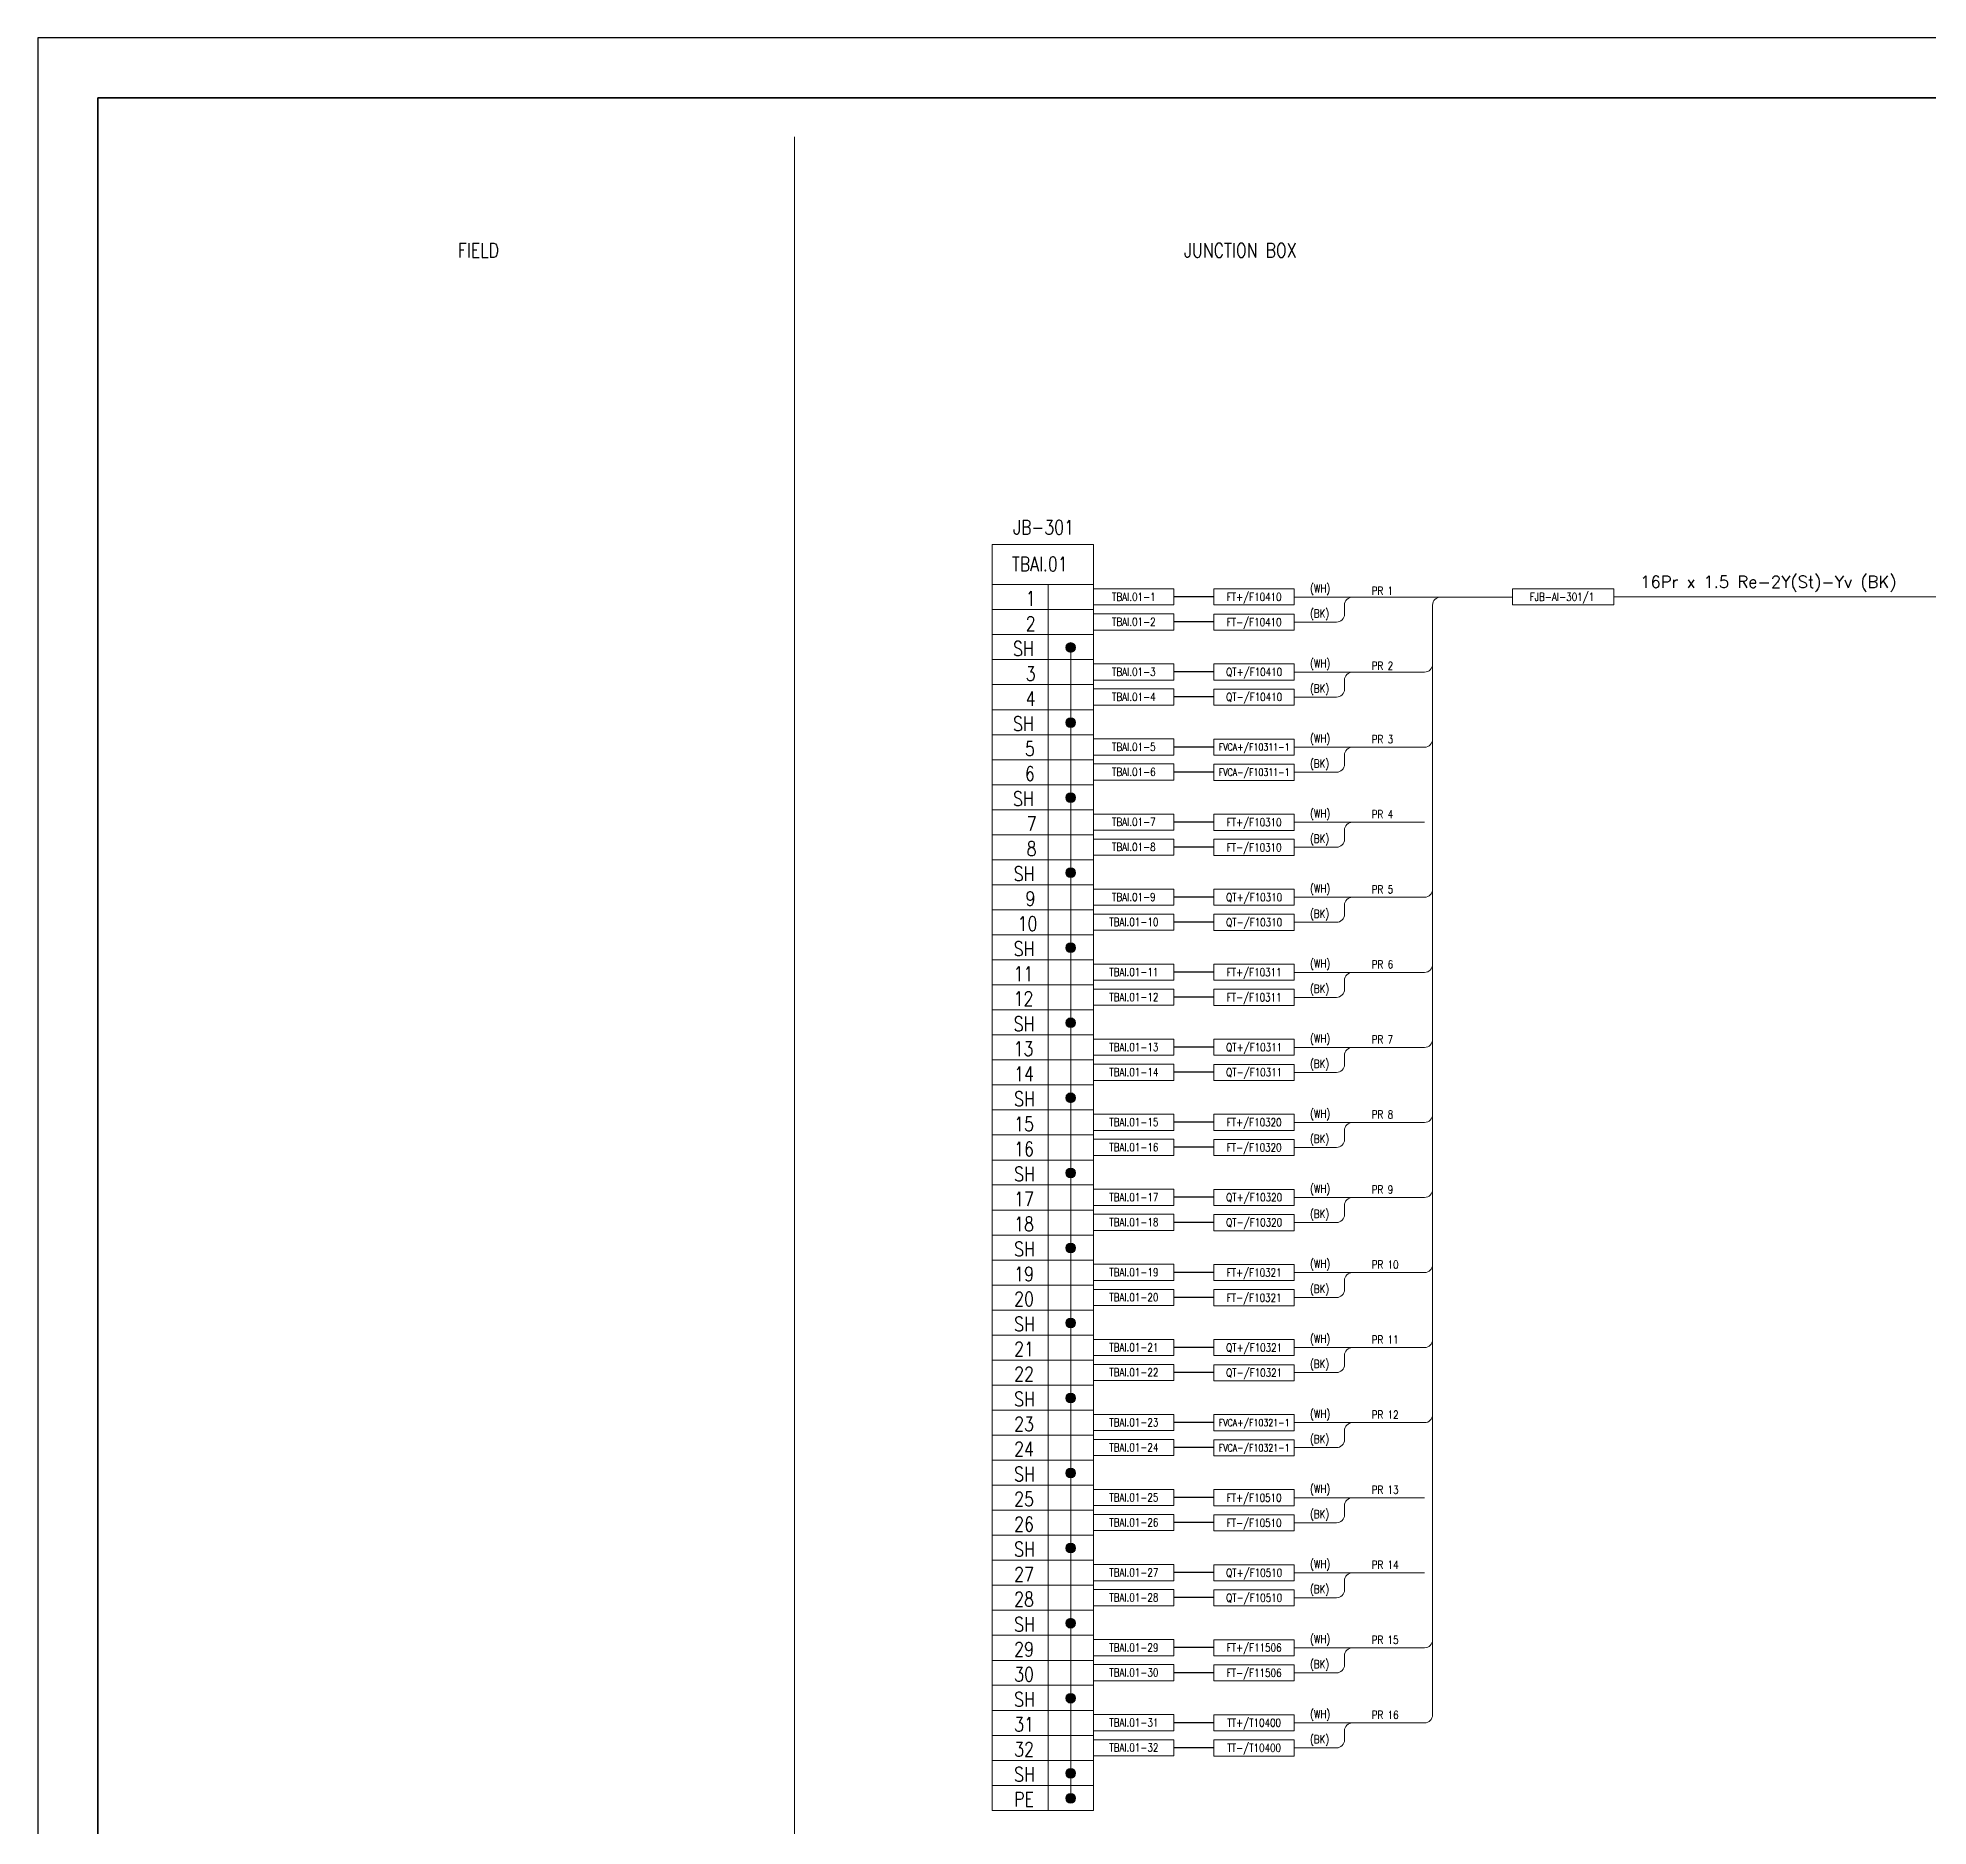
# Model space of a CAD drawing. Header units: millimetres. Extents: x -14942 to 24072, y -50285 to 2207.
# Drawn here: x 509.4 to 745.6, y -7342.3 to -7118.9 of the extents above; entities that cross this region are included whole.
import ezdxf
from ezdxf.enums import TextEntityAlignment as Align

# ---------------------------------------------------------------- set-up
doc = ezdxf.new("R2010")
doc.units = ezdxf.units.MM
doc.header["$MEASUREMENT"] = 0
doc.layers.get('0').update_dxf_attribs({"linetype": 'CONTINUOUS'})
for name, color, linetype in [('BEAM', 3, 'CONTINUOUS'), ('INSTRUMENT', 1, 'CONTINUOUS'), ('TEXT', 2, 'CONTINUOUS')]:
    doc.layers.add(name, color=color, linetype=linetype)
doc.styles.add('ROMANS', font='romans')

# ---------------------------------------------------------------- blocks, each defined once
blk = doc.blocks.new('FJB')
at = {"color": 7}
blk.add_lwpolyline([(0, 0), (0, 292.5), (-423, 292.5), (-423, 0)], close=True, dxfattribs=at)
blk.add_lwpolyline([(-415.5, 285), (-4.5, 285), (-4.5, 38.01), (-415.5, 38.01)], close=True)
at = {"color": 3}
blk.add_lwpolyline([(-4.5, 7.5), (-4.5, 285), (-415.5, 285), (-415.5, 7.5)], close=True, dxfattribs=at)

msp = doc.modelspace()

# ---------------------------------------------------------------- hatches: boundary and pattern name
at = {"layer": 'INSTRUMENT', "lineweight": 13}
for points in [[(639.05, -7195.06, 1), (637.84, -7195.06, 1)], [(639.05, -7204.44, 1), (637.84, -7204.44, 1)], [(639.05, -7213.81, 1), (637.84, -7213.81, 1)], [(639.05, -7223.19, 1), (637.84, -7223.19, 1)], [(639.05, -7232.56, 1), (637.84, -7232.56, 1)], [(639.05, -7241.94, 1), (637.84, -7241.94, 1)], [(639.05, -7251.31, 1), (637.84, -7251.31, 1)], [(639.05, -7260.69, 1), (637.84, -7260.69, 1)], [(639.05, -7270.06, 1), (637.84, -7270.06, 1)], [(639.05, -7279.44, 1), (637.84, -7279.44, 1)], [(639.05, -7288.81, 1), (637.84, -7288.81, 1)], [(639.05, -7298.19, 1), (637.84, -7298.19, 1)], [(639.05, -7307.56, 1), (637.84, -7307.56, 1)], [(639.05, -7316.94, 1), (637.84, -7316.94, 1)], [(639.05, -7326.31, 1), (637.84, -7326.31, 1)], [(639.05, -7326.31, 1), (637.84, -7326.31, 1)], [(639.05, -7335.69, 1), (637.84, -7335.69, 1)], [(639.05, -7335.69, 1), (637.84, -7335.69, 1)], [(639.05, -7338.81, 1), (637.84, -7338.81, 1)], [(639.05, -7338.81, 1), (637.84, -7338.81, 1)]]:
    msp.add_hatch(color=7, dxfattribs=at).paths.add_polyline_path(points)

# ---------------------------------------------------------------- linework, layer by layer
at = {"layer": 'BEAM', "color": 7, "lineweight": 13, "ltscale": 0.3}
msp.add_line((603.95, -7362.02), (603.95, -7131.27), dxfattribs=at)
at = {"layer": 'INSTRUMENT', "color": 7, "lineweight": 13}
for p, q in [((628.62, -7187.2), (641.32, -7187.2)), ((628.62, -7187.2), (628.62, -7340.33)), ((635.64, -7187.2), (635.64, -7321.58)), ((641.32, -7187.2), (641.32, -7340.33)), ((666.39, -7188.76), (679, -7188.76)), ((679, -7188.76), (693.63, -7188.76)), ((706.33, -7188.74), (782.89, -7188.74)), ((641.32, -7190.33), (628.62, -7190.33)), ((672.66, -7190.89), (672.66, -7189.76)), ((683.67, -7189.76), (683.67, -7319.01)), ((628.62, -7193.45), (641.32, -7193.45)), ((641.32, -7193.45), (628.62, -7193.45)), ((666.39, -7191.89), (671.66, -7191.89)), ((638.45, -7195.06), (638.45, -7318.45)), ((641.32, -7196.58), (628.62, -7196.58)), ((666.39, -7198.14), (682.67, -7198.14)), ((628.62, -7199.7), (641.32, -7199.7)), ((641.32, -7199.7), (628.62, -7199.7)), ((672.66, -7200.26), (672.66, -7199.14)), ((641.32, -7202.83), (628.62, -7202.83)), ((666.39, -7201.26), (671.66, -7201.26)), ((641.32, -7205.95), (628.62, -7205.95)), ((628.62, -7205.95), (641.32, -7205.95)), ((666.39, -7207.51), (682.67, -7207.51)), ((641.32, -7209.08), (628.62, -7209.08)), ((672.66, -7209.64), (672.66, -7208.51)), ((628.62, -7212.2), (641.32, -7212.2)), ((641.32, -7212.2), (628.62, -7212.2)), ((666.39, -7210.64), (671.66, -7210.64)), ((641.32, -7215.33), (628.62, -7215.33)), ((666.39, -7216.89), (682.67, -7216.89)), ((641.32, -7218.45), (628.62, -7218.45)), ((628.62, -7218.45), (641.32, -7218.45)), ((666.39, -7220.01), (671.66, -7220.01)), ((672.66, -7219.01), (672.66, -7217.89)), ((641.32, -7221.58), (628.62, -7221.58)), ((641.32, -7224.7), (628.62, -7224.7)), ((628.62, -7224.7), (641.32, -7224.7)), ((666.39, -7226.26), (682.67, -7226.26)), ((641.32, -7227.83), (628.62, -7227.83)), ((666.39, -7229.39), (671.66, -7229.39)), ((672.66, -7228.39), (672.66, -7227.26)), ((628.62, -7230.95), (641.32, -7230.95)), ((641.32, -7230.95), (628.62, -7230.95)), ((628.62, -7234.08), (641.32, -7234.08)), ((641.32, -7234.08), (628.62, -7234.08)), ((666.39, -7235.64), (682.67, -7235.64)), ((628.62, -7237.2), (641.32, -7237.2)), ((641.32, -7237.2), (628.62, -7237.2)), ((666.39, -7238.76), (671.66, -7238.76)), ((672.66, -7237.76), (672.66, -7236.64)), ((641.32, -7240.33), (628.62, -7240.33)), ((628.62, -7243.45), (641.32, -7243.45)), ((641.32, -7243.45), (628.62, -7243.45)), ((666.39, -7245.01), (682.67, -7245.01)), ((672.66, -7247.14), (672.66, -7246.01)), ((641.32, -7246.58), (628.62, -7246.58)), ((666.39, -7248.14), (671.66, -7248.14)), ((628.62, -7249.7), (641.32, -7249.7)), ((641.32, -7249.7), (628.62, -7249.7)), ((641.32, -7252.83), (628.62, -7252.83)), ((666.39, -7254.39), (682.67, -7254.39)), ((672.66, -7256.51), (672.66, -7255.39)), ((641.32, -7255.95), (628.62, -7255.95)), ((628.62, -7255.95), (641.32, -7255.95)), ((666.39, -7257.51), (671.66, -7257.51)), ((641.32, -7259.08), (628.62, -7259.08)), ((628.62, -7262.2), (641.32, -7262.2)), ((641.32, -7262.2), (628.62, -7262.2)), ((666.39, -7263.76), (682.67, -7263.76)), ((672.66, -7265.89), (672.66, -7264.76)), ((641.32, -7265.33), (628.62, -7265.33)), ((666.39, -7266.89), (671.66, -7266.89)), ((641.32, -7268.45), (628.62, -7268.45)), ((628.62, -7268.45), (641.32, -7268.45)), ((641.32, -7271.58), (628.62, -7271.58)), ((666.39, -7273.14), (682.67, -7273.14)), ((672.66, -7275.26), (672.66, -7274.14)), ((641.32, -7274.7), (628.62, -7274.7)), ((628.62, -7274.7), (641.32, -7274.7)), ((666.39, -7276.26), (671.66, -7276.26)), ((641.32, -7277.83), (628.62, -7277.83)), ((628.62, -7280.95), (641.32, -7280.95)), ((641.32, -7280.95), (628.62, -7280.95)), ((666.39, -7282.51), (682.67, -7282.51)), ((672.66, -7284.64), (672.66, -7283.51)), ((628.62, -7284.08), (641.32, -7284.08)), ((641.32, -7284.08), (628.62, -7284.08)), ((666.39, -7285.64), (671.66, -7285.64)), ((628.62, -7287.2), (641.32, -7287.2)), ((641.32, -7287.2), (628.62, -7287.2)), ((628.62, -7290.33), (641.32, -7290.33)), ((641.32, -7290.33), (628.62, -7290.33)), ((666.39, -7291.89), (682.67, -7291.89)), ((672.66, -7294.01), (672.66, -7292.89)), ((641.32, -7293.45), (628.62, -7293.45)), ((666.39, -7295.01), (671.66, -7295.01)), ((628.62, -7296.58), (641.32, -7296.58)), ((641.32, -7296.58), (628.62, -7296.58)), ((641.32, -7299.7), (628.62, -7299.7)), ((666.39, -7301.26), (682.67, -7301.26)), ((672.66, -7303.39), (672.66, -7302.26)), ((641.32, -7302.83), (628.62, -7302.83)), ((628.62, -7302.83), (641.32, -7302.83)), ((666.39, -7304.39), (671.66, -7304.39)), ((641.32, -7305.95), (628.62, -7305.95)), ((641.32, -7309.08), (628.62, -7309.08)), ((628.62, -7309.08), (641.32, -7309.08)), ((666.39, -7310.64), (682.67, -7310.64)), ((672.66, -7312.76), (672.66, -7311.64)), ((641.32, -7312.2), (628.62, -7312.2)), ((666.39, -7313.76), (671.66, -7313.76)), ((628.62, -7315.33), (641.32, -7315.33)), ((641.32, -7315.33), (628.62, -7315.33)), ((628.62, -7318.45), (641.32, -7318.45)), ((641.32, -7318.45), (628.62, -7318.45)), ((628.62, -7318.45), (641.32, -7318.45)), ((641.32, -7318.45), (628.62, -7318.45)), ((628.62, -7318.45), (641.32, -7318.45)), ((641.32, -7318.45), (628.62, -7318.45)), ((628.62, -7318.45), (641.32, -7318.45)), ((641.32, -7318.45), (628.62, -7318.45)), ((628.62, -7318.45), (641.32, -7318.45)), ((641.32, -7318.45), (628.62, -7318.45)), ((635.64, -7318.45), (635.64, -7330.95)), ((638.45, -7318.45), (638.45, -7329.44)), ((683.67, -7319.01), (683.67, -7328.39)), ((641.32, -7321.58), (628.62, -7321.58)), ((666.39, -7320.01), (682.67, -7320.01)), ((672.66, -7322.14), (672.66, -7321.01)), ((666.39, -7323.14), (671.66, -7323.14)), ((628.62, -7324.7), (641.32, -7324.7)), ((641.32, -7324.7), (628.62, -7324.7)), ((641.32, -7327.83), (628.62, -7327.83)), ((628.62, -7327.83), (641.32, -7327.83)), ((641.32, -7327.83), (628.62, -7327.83)), ((628.62, -7327.83), (641.32, -7327.83)), ((641.32, -7327.83), (628.62, -7327.83)), ((628.62, -7327.83), (641.32, -7327.83)), ((641.32, -7327.83), (628.62, -7327.83)), ((628.62, -7327.83), (641.32, -7327.83)), ((641.32, -7327.83), (628.62, -7327.83)), ((628.62, -7327.83), (641.32, -7327.83)), ((641.32, -7327.83), (628.62, -7327.83)), ((635.64, -7327.83), (635.64, -7340.33)), ((638.45, -7327.83), (638.45, -7338.81)), ((628.62, -7330.95), (641.32, -7330.95)), ((641.32, -7330.95), (628.62, -7330.95)), ((641.32, -7330.95), (628.62, -7330.95)), ((666.39, -7329.39), (682.67, -7329.39)), ((672.66, -7331.51), (672.66, -7330.39)), ((666.39, -7332.51), (671.66, -7332.51)), ((628.62, -7334.08), (641.32, -7334.08)), ((641.32, -7334.08), (628.62, -7334.08)), ((641.32, -7337.2), (628.62, -7337.2)), ((628.62, -7340.33), (641.32, -7340.33)), ((641.32, -7340.33), (628.62, -7340.33))]:
    msp.add_line(p, q, dxfattribs=at)
at = {"layer": 'INSTRUMENT', "color": 7}
for p, q in [((656.35, -7188.74), (651.35, -7188.74)), ((656.35, -7191.87), (651.35, -7191.87)), ((656.35, -7198.12), (651.35, -7198.12)), ((656.35, -7201.24), (651.35, -7201.24)), ((656.35, -7207.49), (651.35, -7207.49)), ((656.35, -7210.62), (651.35, -7210.62)), ((656.35, -7216.87), (651.35, -7216.87)), ((656.35, -7219.99), (651.35, -7219.99)), ((656.35, -7226.24), (651.35, -7226.24)), ((656.35, -7229.37), (651.35, -7229.37)), ((656.35, -7235.62), (651.35, -7235.62)), ((656.35, -7238.74), (651.35, -7238.74)), ((656.35, -7244.99), (651.35, -7244.99)), ((656.35, -7248.12), (651.35, -7248.12)), ((656.35, -7254.37), (651.35, -7254.37)), ((656.35, -7257.49), (651.35, -7257.49)), ((656.35, -7263.74), (651.35, -7263.74)), ((656.35, -7266.87), (651.35, -7266.87)), ((656.35, -7273.12), (651.35, -7273.12)), ((656.35, -7276.24), (651.35, -7276.24)), ((656.35, -7282.49), (651.35, -7282.49)), ((656.35, -7285.62), (651.35, -7285.62)), ((656.35, -7291.87), (651.35, -7291.87)), ((656.35, -7294.99), (651.35, -7294.99)), ((656.35, -7301.24), (651.35, -7301.24)), ((656.35, -7304.37), (651.35, -7304.37)), ((656.35, -7310.62), (651.35, -7310.62)), ((656.35, -7313.74), (651.35, -7313.74)), ((656.35, -7319.99), (651.35, -7319.99)), ((656.35, -7323.12), (651.35, -7323.12)), ((656.35, -7329.37), (651.35, -7329.37)), ((656.35, -7332.49), (651.35, -7332.49))]:
    msp.add_line(p, q, dxfattribs=at)
at = {"layer": 'INSTRUMENT', "color": 7, "lineweight": 13}
for points in [[(516.9, -7126.4), (927.9, -7126.4), (927.9, -7373.39), (516.9, -7373.39)], [(628.62, -7187.2), (641.32, -7187.2), (641.32, -7182.2), (628.62, -7182.2)], [(641.32, -7187.74), (651.35, -7187.74), (651.35, -7189.75), (641.32, -7189.75)], [(656.35, -7187.74), (666.39, -7187.74), (666.39, -7189.75), (656.35, -7189.75)], [(693.63, -7187.74), (706.33, -7187.74), (706.33, -7189.75), (693.63, -7189.75)], [(641.32, -7190.86), (651.35, -7190.86), (651.35, -7192.88), (641.32, -7192.88)], [(656.35, -7190.88), (666.39, -7190.88), (666.39, -7192.9), (656.35, -7192.9)], [(641.32, -7197.11), (651.35, -7197.11), (651.35, -7199.13), (641.32, -7199.13)], [(656.35, -7197.11), (666.39, -7197.11), (666.39, -7199.13), (656.35, -7199.13)], [(641.32, -7200.24), (651.35, -7200.24), (651.35, -7202.25), (641.32, -7202.25)], [(656.35, -7200.25), (666.39, -7200.25), (666.39, -7202.27), (656.35, -7202.27)], [(641.32, -7206.49), (651.35, -7206.49), (651.35, -7208.5), (641.32, -7208.5)], [(656.35, -7206.5), (666.39, -7206.5), (666.39, -7208.52), (656.35, -7208.52)], [(641.32, -7209.61), (651.35, -7209.61), (651.35, -7211.63), (641.32, -7211.63)], [(656.35, -7209.65), (666.39, -7209.65), (666.39, -7211.66), (656.35, -7211.66)], [(641.32, -7215.86), (651.35, -7215.86), (651.35, -7217.88), (641.32, -7217.88)], [(656.35, -7215.88), (666.39, -7215.88), (666.39, -7217.9), (656.35, -7217.9)], [(641.32, -7218.99), (651.35, -7218.99), (651.35, -7221), (641.32, -7221)], [(656.35, -7219.02), (666.39, -7219.02), (666.39, -7221.04), (656.35, -7221.04)], [(641.32, -7225.24), (651.35, -7225.24), (651.35, -7227.25), (641.32, -7227.25)], [(656.35, -7225.24), (666.39, -7225.24), (666.39, -7227.25), (656.35, -7227.25)], [(641.32, -7228.36), (651.35, -7228.36), (651.35, -7230.38), (641.32, -7230.38)], [(656.35, -7228.38), (666.39, -7228.38), (666.39, -7230.4), (656.35, -7230.4)], [(641.32, -7234.61), (651.35, -7234.61), (651.35, -7236.63), (641.32, -7236.63)], [(656.35, -7234.61), (666.39, -7234.61), (666.39, -7236.63), (656.35, -7236.63)], [(641.32, -7237.74), (651.35, -7237.74), (651.35, -7239.75), (641.32, -7239.75)], [(656.35, -7237.75), (666.39, -7237.75), (666.39, -7239.77), (656.35, -7239.77)], [(641.32, -7243.99), (651.35, -7243.99), (651.35, -7246), (641.32, -7246)], [(656.35, -7243.99), (666.39, -7243.99), (666.39, -7246), (656.35, -7246)], [(641.32, -7247.11), (651.35, -7247.11), (651.35, -7249.13), (641.32, -7249.13)], [(656.35, -7247.13), (666.39, -7247.13), (666.39, -7249.15), (656.35, -7249.15)], [(641.32, -7253.36), (651.35, -7253.36), (651.35, -7255.38), (641.32, -7255.38)], [(656.35, -7253.36), (666.39, -7253.36), (666.39, -7255.38), (656.35, -7255.38)], [(641.32, -7256.49), (651.35, -7256.49), (651.35, -7258.5), (641.32, -7258.5)], [(656.35, -7256.5), (666.39, -7256.5), (666.39, -7258.52), (656.35, -7258.52)], [(641.32, -7262.74), (651.35, -7262.74), (651.35, -7264.75), (641.32, -7264.75)], [(656.35, -7262.75), (666.39, -7262.75), (666.39, -7264.77), (656.35, -7264.77)], [(641.32, -7265.86), (651.35, -7265.86), (651.35, -7267.88), (641.32, -7267.88)], [(656.35, -7265.9), (666.39, -7265.9), (666.39, -7267.91), (656.35, -7267.91)], [(641.32, -7272.11), (651.35, -7272.11), (651.35, -7274.13), (641.32, -7274.13)], [(656.35, -7272.13), (666.39, -7272.13), (666.39, -7274.15), (656.35, -7274.15)], [(641.32, -7275.24), (651.35, -7275.24), (651.35, -7277.25), (641.32, -7277.25)], [(656.35, -7275.27), (666.39, -7275.27), (666.39, -7277.29), (656.35, -7277.29)], [(641.32, -7281.49), (651.35, -7281.49), (651.35, -7283.5), (641.32, -7283.5)], [(656.35, -7281.5), (666.39, -7281.5), (666.39, -7283.52), (656.35, -7283.52)], [(641.32, -7284.61), (651.35, -7284.61), (651.35, -7286.63), (641.32, -7286.63)], [(656.35, -7284.65), (666.39, -7284.65), (666.39, -7286.66), (656.35, -7286.66)], [(641.32, -7290.86), (651.35, -7290.86), (651.35, -7292.88), (641.32, -7292.88)], [(656.35, -7290.88), (666.39, -7290.88), (666.39, -7292.9), (656.35, -7292.9)], [(641.32, -7293.99), (651.35, -7293.99), (651.35, -7296), (641.32, -7296)], [(656.35, -7294.02), (666.39, -7294.02), (666.39, -7296.04), (656.35, -7296.04)], [(641.32, -7300.24), (651.35, -7300.24), (651.35, -7302.25), (641.32, -7302.25)], [(656.35, -7300.25), (666.39, -7300.25), (666.39, -7302.27), (656.35, -7302.27)], [(641.32, -7303.36), (651.35, -7303.36), (651.35, -7305.38), (641.32, -7305.38)], [(656.35, -7303.4), (666.39, -7303.4), (666.39, -7305.41), (656.35, -7305.41)], [(641.32, -7309.61), (651.35, -7309.61), (651.35, -7311.63), (641.32, -7311.63)], [(656.35, -7309.63), (666.39, -7309.63), (666.39, -7311.65), (656.35, -7311.65)], [(641.32, -7312.74), (651.35, -7312.74), (651.35, -7314.75), (641.32, -7314.75)], [(656.35, -7312.77), (666.39, -7312.77), (666.39, -7314.79), (656.35, -7314.79)], [(641.32, -7318.99), (651.35, -7318.99), (651.35, -7321), (641.32, -7321)], [(656.35, -7319), (666.39, -7319), (666.39, -7321.02), (656.35, -7321.02)], [(641.32, -7322.11), (651.35, -7322.11), (651.35, -7324.13), (641.32, -7324.13)], [(656.35, -7322.15), (666.39, -7322.15), (666.39, -7324.16), (656.35, -7324.16)], [(641.32, -7328.36), (651.35, -7328.36), (651.35, -7330.38), (641.32, -7330.38)], [(656.35, -7328.38), (666.39, -7328.38), (666.39, -7330.4), (656.35, -7330.4)], [(641.32, -7331.49), (651.35, -7331.49), (651.35, -7333.5), (641.32, -7333.5)], [(656.35, -7331.52), (666.39, -7331.52), (666.39, -7333.54), (656.35, -7333.54)]]:
    msp.add_lwpolyline(points, close=True, dxfattribs=at)
for centre in [(638.45, -7195.06), (638.45, -7204.44), (638.45, -7213.81), (638.45, -7223.19), (638.45, -7232.56), (638.45, -7241.94), (638.45, -7251.31), (638.45, -7260.69), (638.45, -7270.06), (638.45, -7279.44), (638.45, -7288.81), (638.45, -7298.19), (638.45, -7307.56), (638.45, -7316.94), (638.45, -7326.31), (638.45, -7326.31), (638.45, -7335.69), (638.45, -7335.69), (638.45, -7338.81), (638.45, -7338.81)]:
    msp.add_circle(centre, 0.609, dxfattribs=at)
for centre, start, end in [((673.66, -7189.76), 90, 180), ((684.67, -7189.76), 90, 180), ((671.66, -7190.89), 270, 0), ((673.66, -7199.14), 90, 180), ((682.67, -7197.14), 270, 0), ((671.66, -7200.26), 270, 0), ((673.66, -7208.51), 90, 180), ((682.67, -7206.51), 270, 0), ((671.66, -7209.64), 270, 0), ((673.66, -7217.89), 90, 180), ((671.66, -7219.01), 270, 0), ((673.66, -7227.26), 90, 180), ((682.67, -7225.26), 270, 0), ((671.66, -7228.39), 270, 0), ((673.66, -7236.64), 90, 180), ((682.67, -7234.64), 270, 0), ((671.66, -7237.76), 270, 0), ((673.66, -7246.01), 90, 180), ((682.67, -7244.01), 270, 0), ((671.66, -7247.14), 270, 0), ((673.66, -7255.39), 90, 180), ((682.67, -7253.39), 270, 0), ((671.66, -7256.51), 270, 0), ((673.66, -7264.76), 90, 180), ((682.67, -7262.76), 270, 0), ((671.66, -7265.89), 270, 0), ((673.66, -7274.14), 90, 180), ((682.67, -7272.14), 270, 0), ((671.66, -7275.26), 270, 0), ((673.66, -7283.51), 90, 180), ((682.67, -7281.51), 270, 0), ((671.66, -7284.64), 270, 0), ((682.67, -7290.89), 270, 0), ((673.66, -7292.89), 90, 180), ((671.66, -7294.01), 270, 0), ((673.66, -7302.26), 90, 180), ((671.66, -7303.39), 270, 0), ((673.66, -7311.64), 90, 180), ((671.66, -7312.76), 270, 0), ((682.67, -7319.01), 270, 0), ((673.66, -7321.01), 90, 180), ((671.66, -7322.14), 270, 0), ((682.67, -7328.39), 270, 0), ((673.66, -7330.39), 90, 180), ((671.66, -7331.51), 270, 0)]:
    msp.add_arc(centre, 1, start, end, dxfattribs=at)

# ---------------------------------------------------------------- block references
msp.add_blockref('FJB', (932.4, -7411.4), dxfattribs=at)

# ---------------------------------------------------------------- texts
at = {"layer": 'TEXT', "color": 7, "lineweight": 13, "style": 'ROMANS', "width": 0.8}
for s, height, p in [('FIELD', 1.8, (561.89, -7146.34)), ('JUNCTION BOX', 1.8, (652.61, -7146.34)), ('TBAI.01', 1.8, (631.1, -7185.54)), ('(WH)', 1, (668.35, -7188.17)), ('1', 1.8, (632.83, -7189.84)), ('PR 1', 1, (676.06, -7188.47)), ('FJB-AI-301/1', 1, (695.8, -7189.23)), ('2', 1.8, (632.83, -7192.97)), ('(BK)', 1, (668.35, -7191.31)), ('SH', 1.8, (631.24, -7196.09)), ('(WH)', 1, (668.35, -7197.55)), ('3', 1.8, (632.83, -7199.22)), ('PR 2', 1, (676.06, -7197.84)), ('4', 1.8, (632.83, -7202.34)), ('(BK)', 1, (668.35, -7200.69)), ('SH', 1.8, (631.24, -7205.47)), ('(WH)', 1, (668.35, -7206.92)), ('5', 1.8, (632.73, -7208.59)), ('PR 3', 1, (676.06, -7207.02)), ('6', 1.8, (632.73, -7211.72)), ('(BK)', 1, (668.35, -7210.06)), ('SH', 1.8, (631.24, -7214.84)), ('(WH)', 1, (668.35, -7216.3)), ('7', 1.8, (632.95, -7217.97)), ('PR 4', 1, (676.06, -7216.39)), ('8', 1.8, (632.95, -7221.09)), ('(BK)', 1, (668.35, -7219.44)), ('SH', 1.8, (631.32, -7224.22)), ('(WH)', 1, (668.35, -7225.67)), ('PR 5', 1, (676.06, -7225.77)), ('9', 1.8, (632.81, -7227.34)), ('10', 1.8, (631.82, -7230.47)), ('(BK)', 1, (668.35, -7228.81)), ('SH', 1.8, (631.32, -7233.59)), ('(WH)', 1, (668.35, -7235.05)), ('PR 6', 1, (676.06, -7235.14)), ('11', 1.8, (631.32, -7236.72)), ('12', 1.8, (631.32, -7239.84)), ('(BK)', 1, (668.35, -7238.19)), ('SH', 1.8, (631.32, -7242.97)), ('(WH)', 1, (668.35, -7244.42)), ('PR 7', 1, (676.06, -7244.52)), ('13', 1.8, (631.32, -7246.09)), ('14', 1.8, (631.39, -7249.22)), ('(BK)', 1, (668.35, -7247.56)), ('SH', 1.8, (631.39, -7252.34)), ('(WH)', 1, (668.35, -7253.8)), ('PR 8', 1, (676.06, -7253.89)), ('15', 1.8, (631.39, -7255.47)), ('16', 1.8, (631.39, -7258.59)), ('(BK)', 1, (668.35, -7256.94)), ('SH', 1.8, (631.39, -7261.72)), ('(WH)', 1, (668.35, -7263.17)), ('PR 9', 1, (676.06, -7263.27)), ('17', 1.8, (631.39, -7264.84)), ('18', 1.8, (631.39, -7267.97)), ('(BK)', 1, (668.35, -7266.31)), ('SH', 1.8, (631.39, -7271.09)), ('(WH)', 1, (668.35, -7272.55)), ('PR 10', 1, (676.06, -7272.64)), ('19', 1.8, (631.39, -7274.22)), ('20', 1.8, (631.39, -7277.34)), ('(BK)', 1, (668.35, -7275.69)), ('SH', 1.8, (631.39, -7280.47)), ('(WH)', 1, (668.35, -7281.92)), ('PR 11', 1, (676.06, -7282.02)), ('21', 1.8, (631.39, -7283.59)), ('22', 1.8, (631.39, -7286.72)), ('(BK)', 1, (668.35, -7285.06)), ('SH', 1.8, (631.39, -7289.84)), ('(WH)', 1, (668.35, -7291.3)), ('PR 12', 1, (676.06, -7291.39)), ('23', 1.8, (631.39, -7292.97)), ('(BK)', 1, (668.35, -7294.44)), ('24', 1.8, (631.39, -7296.09)), ('SH', 1.8, (631.39, -7299.22)), ('(WH)', 1, (668.35, -7300.67)), ('PR 13', 1, (676.06, -7300.77)), ('25', 1.8, (631.39, -7302.34)), ('(BK)', 1, (668.35, -7303.81)), ('26', 1.8, (631.39, -7305.47)), ('SH', 1.8, (631.39, -7308.59)), ('(WH)', 1, (668.35, -7310.05)), ('PR 14', 1, (676.06, -7310.14)), ('27', 1.8, (631.39, -7311.72)), ('(BK)', 1, (668.35, -7313.19)), ('28', 1.8, (631.39, -7314.84)), ('SH', 1.8, (631.39, -7317.97)), ('(WH)', 1, (668.35, -7319.42)), ('PR 15', 1, (676.06, -7319.52)), ('29', 1.8, (631.39, -7321.09)), ('(BK)', 1, (668.35, -7322.56)), ('30', 1.8, (631.39, -7324.22)), ('SH', 1.8, (631.39, -7327.34)), ('31', 1.8, (631.39, -7330.47)), ('(WH)', 1, (668.35, -7328.8)), ('PR 16', 1, (676.06, -7328.89)), ('(BK)', 1, (668.35, -7331.94)), ('32', 1.8, (631.39, -7333.59)), ('SH', 1.8, (631.39, -7336.72)), ('PE', 1.8, (631.39, -7339.84))]:
    msp.add_text(s, height=height, dxfattribs=at).set_placement(p)
for s, height, p in [('JB-301', 1.8, (635.06, -7180.04)), ('TBAI.01-1', 1, (646.34, -7188.73)), ('FT+/F10410', 1, (661.37, -7188.74)), ('TBAI.01-2', 1, (646.34, -7191.85)), ('FT-/F10410', 1, (661.37, -7191.89)), ('TBAI.01-3', 1, (646.34, -7198.1)), ('QT+/F10410', 1, (661.37, -7198.12)), ('TBAI.01-4', 1, (646.34, -7201.23)), ('QT-/F10410', 1, (661.37, -7201.24)), ('TBAI.01-5', 1, (646.34, -7207.48)), ('FVCA+/F10311-1', 0.9, (661.37, -7207.49)), ('TBAI.01-6', 1, (646.34, -7210.6)), ('FVCA-/F10311-1', 0.9, (661.37, -7210.64)), ('TBAI.01-7', 1, (646.34, -7216.85)), ('FT+/F10310', 1, (661.37, -7216.89)), ('TBAI.01-8', 1, (646.34, -7219.98)), ('FT-/F10310', 1, (661.37, -7220.03)), ('TBAI.01-9', 1, (646.34, -7226.23)), ('QT+/F10310', 1, (661.37, -7226.26)), ('TBAI.01-10', 1, (646.34, -7229.35)), ('QT-/F10310', 1, (661.37, -7229.39)), ('TBAI.01-11', 1, (646.34, -7235.6)), ('FT+/F10311', 1, (661.37, -7235.62)), ('TBAI.01-12', 1, (646.34, -7238.73)), ('FT-/F10311', 1, (661.37, -7238.76)), ('TBAI.01-13', 1, (646.34, -7244.98)), ('QT+/F10311', 1, (661.37, -7244.99)), ('TBAI.01-14', 1, (646.34, -7248.1)), ('QT-/F10311', 1, (661.37, -7248.12)), ('TBAI.01-15', 1, (646.34, -7254.35)), ('FT+/F10320', 1, (661.37, -7254.37)), ('TBAI.01-16', 1, (646.34, -7257.48)), ('FT-/F10320', 1, (661.37, -7257.51)), ('TBAI.01-17', 1, (646.34, -7263.73)), ('QT+/F10320', 1, (661.37, -7263.74)), ('TBAI.01-18', 1, (646.34, -7266.85)), ('QT-/F10320', 1, (661.37, -7266.87)), ('TBAI.01-19', 1, (646.34, -7273.1)), ('FT+/F10321', 1, (661.37, -7273.14)), ('TBAI.01-20', 1, (646.34, -7276.23)), ('FT-/F10321', 1, (661.37, -7276.28)), ('TBAI.01-21', 1, (646.34, -7282.48)), ('QT+/F10321', 1, (661.37, -7282.51)), ('TBAI.01-22', 1, (646.34, -7285.6)), ('QT-/F10321', 1, (661.37, -7285.64)), ('TBAI.01-23', 1, (646.34, -7291.85)), ('FVCA+/F10321-1', 0.9, (661.37, -7291.89)), ('TBAI.01-24', 1, (646.34, -7294.98)), ('FVCA-/F10321-1', 0.9, (661.37, -7295.03)), ('TBAI.01-25', 1, (646.34, -7301.23)), ('FT+/F10510', 1, (661.37, -7301.26)), ('TBAI.01-26', 1, (646.34, -7304.35)), ('FT-/F10510', 1, (661.37, -7304.41)), ('TBAI.01-27', 1, (646.34, -7310.6)), ('QT+/F10510', 1, (661.37, -7310.64)), ('TBAI.01-28', 1, (646.34, -7313.73)), ('QT-/F10510', 1, (661.37, -7313.76)), ('TBAI.01-29', 1, (646.34, -7319.98)), ('FT+/F11506', 1, (661.37, -7319.99)), ('TBAI.01-30', 1, (646.34, -7323.1)), ('FT-/F11506', 1, (661.37, -7323.14)), ('TT+/T10400', 1, (661.37, -7329.37)), ('TBAI.01-31', 1, (646.34, -7329.35)), ('TBAI.01-32', 1, (646.34, -7332.48)), ('TT-/T10400', 1, (661.37, -7332.51))]:
    msp.add_text(s, height=height, dxfattribs=at).set_placement(p, align=Align.MIDDLE_CENTER)
at = {"layer": 'TEXT', "color": 7, "lineweight": 13, "style": 'ROMANS'}
msp.add_text('16Pr x 1.5 Re-2Y(St)-Yv (BK)', height=1.5, dxfattribs=at).set_placement((709.6, -7187.61))

doc.saveas('drawing.dxf')
